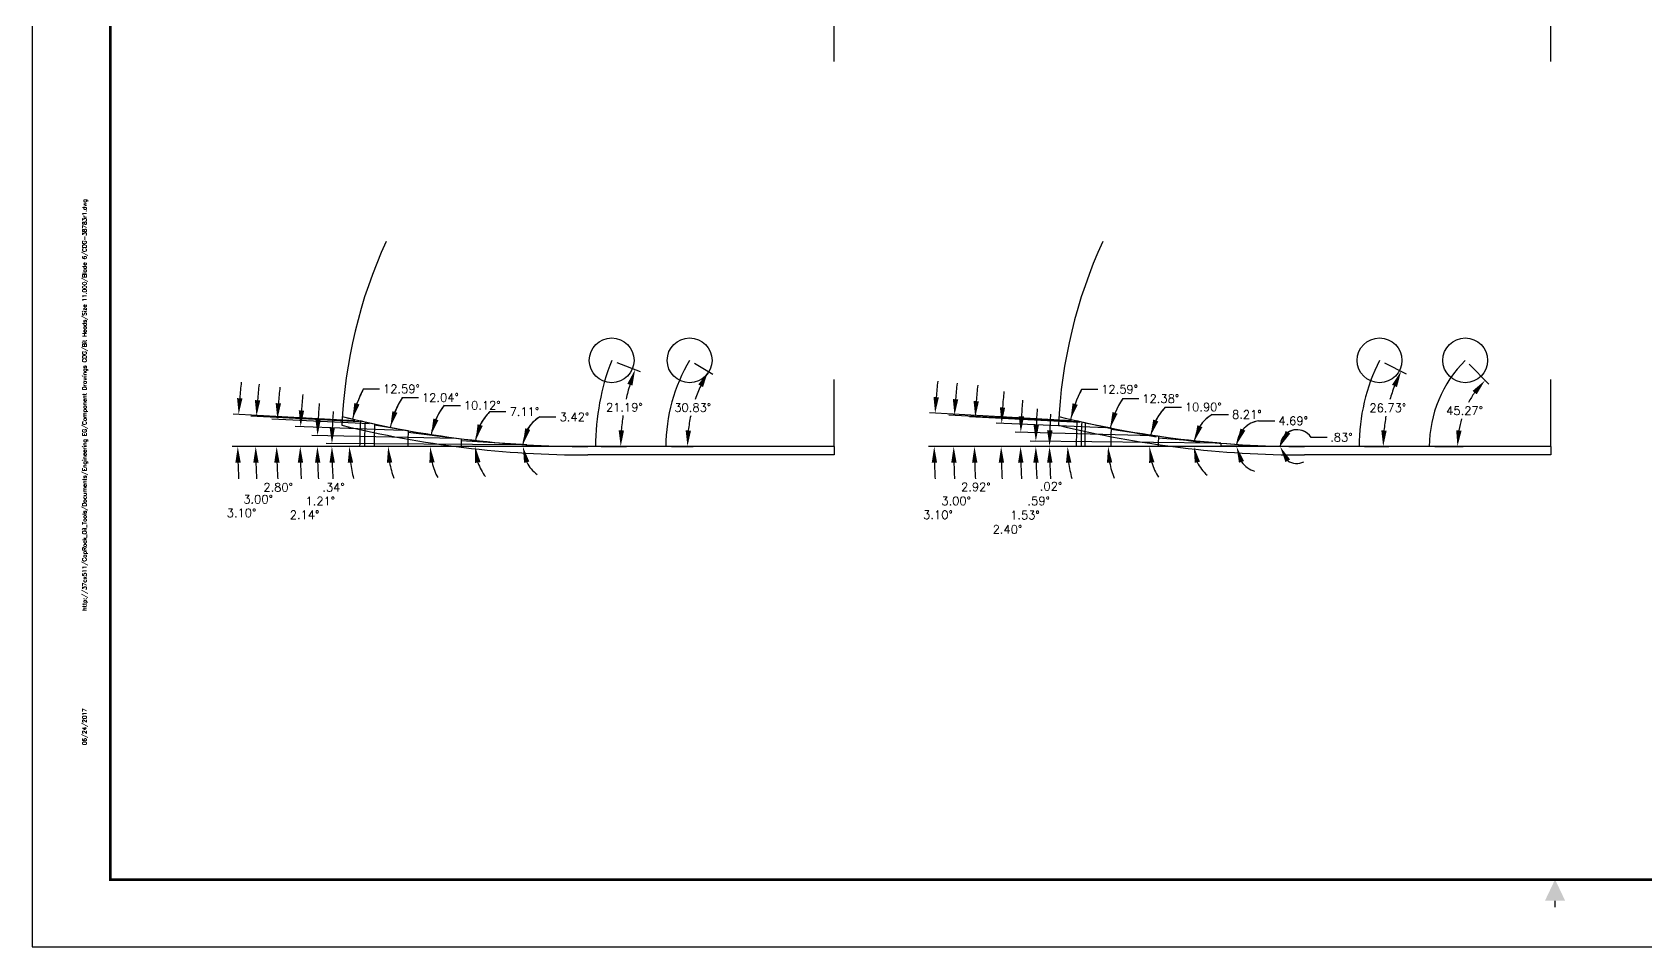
# Model space of a CAD drawing. Extents: x 115.8 to 158.2, y 81.6 to 111.6.
# Drawn here: x 115.78 to 133.79, y 81.57 to 91.78 of the extents above; entities that cross this region are included whole.
import ezdxf
from ezdxf.enums import TextEntityAlignment as Align

# ---------------------------------------------------------------- set-up
doc = ezdxf.new("R2010")
doc.units = 0
doc.header["$MEASUREMENT"] = 0
doc.header["$PDMODE"] = 35
doc.linetypes.add('CENTER2', pattern=[1.125, 0.75, -0.125, 0.125, -0.125])
doc.layers.get('0').update_dxf_attribs({"linetype": 'CONTINUOUS'})
doc.layers.get('Defpoints').update_dxf_attribs({"color": 10, "linetype": 'CONTINUOUS'})
doc.layers.add('Backups', color=7, linetype='CONTINUOUS', true_color=0xa88f73)
for name, color, linetype in [('CLine', 5, 'CENTER2'), ('Dims', 4, 'CONTINUOUS'), ('TEXT', 3, 'CONTINUOUS'), ('Title Block', 7, 'CONTINUOUS')]:
    doc.layers.add(name, color=color, linetype=linetype)
doc.styles.add('RomanD', font='romand.shx', dxfattribs={"width": 0.9})
doc.styles.add('RomanS', font='romans')
doc.dimstyles.get("Standard").update_dxf_attribs({"dimtxt": 0.094, "dimasz": 0.18, "dimexe": 0.0625, "dimexo": 0.0625, "dimgap": 0.045, "dimtad": 0, "dimtih": 1, "dimtoh": 1, "dimdec": 4, "dimzin": 4, "dimdsep": 46, "dimtxsty": 'RomanS', "dimcen": 0.09, "dimazin": 1, "dimtfac": 1, "dimtdec": 4, "dimtofl": 0, "dimtmove": 0, "dimatfit": 1, "dimfxl": 1, "dimtolj": 1, "dimtzin": 0, "dimarcsym": 0})

# ---------------------------------------------------------------- blocks, each defined once
blk = doc.blocks.new('COT_Dblock')
at = {"layer": 'Defpoints'}
blk.add_point((0.188, 0.188), dxfattribs=at)
at = {"layer": 'Title Block', "color": 8}
blk.add_lwpolyline([(0, 0), (34, 0), (34, 22), (0, 22)], close=True, dxfattribs=at)
at = {"layer": 'Title Block', "const_width": 0.03}
blk.add_lwpolyline([(33.13, 21.25), (0.87, 21.25), (0.87, 0.75), (33.13, 0.75)], close=True, dxfattribs=at)
at = {"layer": 'Title Block', "const_width": 0.015}
blk.add_lwpolyline([(17, 0.438), (17, 0.513)], dxfattribs=at)
at = {"layer": 'Title Block'}
blk.add_solid([(16.887, 0.513), (17.113, 0.513), (17, 0.75)], dxfattribs=at)
at = {"layer": 'Title Block', "color": 1, "style": 'RomanS', "flags": 8}
for tag, p in [('FNAME', (0.62, 3.75)), ('REVDATE', (0.62, 2.25)), ('USER', (0.62, 0.75))]:
    blk.add_attdef(tag, text='', height=0.047, rotation=90, dxfattribs=at).set_placement(p, align=Align.BOTTOM_LEFT)
at = {"layer": 'Title Block', "color": 3, "style": 'RomanS', "flags": 8}
blk.add_attdef('DRAWN', text='', height=0.11, dxfattribs=at).set_placement((28.7, 1.984), align=Align.MIDDLE_CENTER)
for tag, p in [('DDATE', (28.356, 1.672)), ('CHECK', (28.356, 1.406)), ('MATRL', (28.356, 1.149)), ('PDATE', (28.356, 0.883)), ('SCALE', (29.896, 0.855)), ('SHEET', (32.005, 0.855))]:
    blk.add_attdef(tag, text='', height=0.094, dxfattribs=at).set_placement(p, align=Align.MIDDLE_LEFT)
at = {"layer": 'Title Block', "color": 3, "style": 'RomanD', "width": 0.9, "flags": 8}
for tag, height, p in [('TITL1', 0.125, (31.337, 1.684)), ('TITL2', 0.094, (31.337, 1.514)), ('TITL3', 0.094, (31.337, 1.374))]:
    blk.add_attdef(tag, text='', height=height, dxfattribs=at).set_placement(p, align=Align.MIDDLE_CENTER)
at = {"layer": 'Title Block', "color": 3, "style": 'RomanS', "flags": 8}
for tag, p in [('FSCM#', (30.337, 1.121)), ('DWG#', (31.81, 1.121)), ('REV#', (32.97, 1.121))]:
    blk.add_attdef(tag, text='', height=0.094, dxfattribs=at).set_placement(p, align=Align.TOP_CENTER)
blk = doc.blocks.new('*D75')
at = {"layer": 'Defpoints', "color": 0, "transparency": 16777216}
for p in [(120.571, 87.218), (119.221, 87.154), (121.259, 87.161), (121.303, 87.174), (121.983, 87.154)]:
    blk.add_point(p, dxfattribs=at)
at = {"layer": 'Dims', "color": 0, "lineweight": -2, "transparency": 16777216}
blk.add_line((121.447, 87.484), (121.627, 87.484), dxfattribs=at)
for start, end in [(120.6094, 176.5834), (122.3028, 149.4431), (207.1403, 234.2806)]:
    blk.add_arc((121.643, 87.154), 0.384, start, end, dxfattribs=at)
at = {"layer": 'Dims', "color": 0, "transparency": 16777216}
for points in [[(121.341, 87.34), (121.284, 87.358), (121.26, 87.177)], [(121.272, 86.972), (121.331, 86.986), (121.259, 87.154)]]:
    blk.add_solid(points, dxfattribs=at)
at = {"layer": 'Dims', "color": 0, "transparency": 16777216, "insert": (121.834, 87.484), "char_height": 0.094, "attachment_point": 5, "style": 'RomanS'}
blk.add_mtext('\\A1;3.42°', dxfattribs=at)
blk = doc.blocks.new('*D76')
at = {"layer": 'Defpoints', "color": 0, "transparency": 16777216}
for p in [(119.977, 87.316), (120.572, 87.242), (119.221, 87.154), (120.727, 87.177), (121.983, 87.154)]:
    blk.add_point(p, dxfattribs=at)
at = {"layer": 'Dims', "color": 0, "lineweight": -2, "transparency": 16777216}
for p, q in [((120.89, 87.544), (121.07, 87.544)), ((120.634, 87.234), (120.793, 87.214))]:
    blk.add_line(p, q, dxfattribs=at)
for start, end in [(134.5505, 172.8926), (135.0908, 153.9917), (198.9009, 217.8018)]:
    blk.add_arc((121.275, 87.154), 0.548, start, end, dxfattribs=at)
at = {"layer": 'Dims', "color": 0, "transparency": 16777216}
for points in [[(120.811, 87.386), (120.753, 87.403), (120.731, 87.222)], [(120.726, 86.971), (120.786, 86.981), (120.726, 87.154)]]:
    blk.add_solid(points, dxfattribs=at)
at = {"layer": 'Dims', "color": 0, "transparency": 16777216, "insert": (121.276, 87.544), "char_height": 0.094, "attachment_point": 5, "style": 'RomanS'}
blk.add_mtext('\\A1;7.11°', dxfattribs=at)
blk = doc.blocks.new('*D77')
at = {"layer": 'Defpoints', "color": 0, "transparency": 16777216}
for p in [(119.604, 87.398), (119.978, 87.331), (120.224, 87.198), (119.221, 87.154), (121.983, 87.154)]:
    blk.add_point(p, dxfattribs=at)
at = {"layer": 'Dims', "color": 0, "lineweight": -2, "transparency": 16777216}
for p, q in [((120.381, 87.614), (120.561, 87.614)), ((120.04, 87.32), (120.296, 87.275))]:
    blk.add_line(p, q, dxfattribs=at)
for start, end in [(142.0863, 169.8762), (142.2913, 156.0838), (193.7925, 207.5849)]:
    blk.add_arc((120.973, 87.154), 0.75, start, end, dxfattribs=at)
at = {"layer": 'Dims', "color": 0, "transparency": 16777216}
for points in [[(120.316, 87.449), (120.259, 87.467), (120.235, 87.286)], [(120.215, 86.972), (120.274, 86.979), (120.223, 87.154)]]:
    blk.add_solid(points, dxfattribs=at)
at = {"layer": 'Dims', "color": 0, "transparency": 16777216, "insert": (120.805, 87.614), "char_height": 0.094, "attachment_point": 5, "style": 'RomanS'}
blk.add_mtext('\\A1;10.12°', dxfattribs=at)
blk = doc.blocks.new('*D78')
at = {"layer": 'Defpoints', "color": 0, "transparency": 16777216}
for p in [(119.497, 87.428), (119.604, 87.405), (119.758, 87.226), (119.221, 87.154), (121.983, 87.154)]:
    blk.add_point(p, dxfattribs=at)
at = {"layer": 'Dims', "color": 0, "lineweight": -2, "transparency": 16777216}
for p, q in [((119.914, 87.701), (120.094, 87.701)), ((119.665, 87.392), (119.839, 87.355))]:
    blk.add_line(p, q, dxfattribs=at)
for start, end in [(147.7317, 167.9614), (147.8107, 157.886), (190.0753, 200.1507)]:
    blk.add_arc((120.78, 87.154), 1.025, start, end, dxfattribs=at)
at = {"layer": 'Dims', "color": 0, "transparency": 16777216}
for points in [[(119.859, 87.531), (119.802, 87.549), (119.778, 87.368)], [(119.741, 86.972), (119.801, 86.977), (119.755, 87.154)]]:
    blk.add_solid(points, dxfattribs=at)
at = {"layer": 'Dims', "color": 0, "transparency": 16777216, "insert": (120.338, 87.701), "char_height": 0.094, "attachment_point": 5, "style": 'RomanS'}
blk.add_mtext('\\A1;12.04°', dxfattribs=at)
blk = doc.blocks.new('*D79')
at = {"layer": 'Defpoints', "color": 0, "transparency": 16777216}
for p in [(119.444, 87.44), (119.497, 87.428), (119.326, 87.256), (119.221, 87.154), (121.983, 87.154)]:
    blk.add_point(p, dxfattribs=at)
at = {"layer": 'Dims', "color": 0, "lineweight": -2, "transparency": 16777216}
for p, q in [((119.479, 87.798), (119.659, 87.798)), ((119.383, 87.453), (119.295, 87.473))]:
    blk.add_line(p, q, dxfattribs=at)
for start, end in [(152.6668, 167.4117), (152.6974, 160.0545), (187.3571, 194.7143)]:
    blk.add_arc((120.725, 87.154), 1.403, start, end, dxfattribs=at)
at = {"layer": 'Dims', "color": 0, "transparency": 16777216}
for points in [[(119.435, 87.624), (119.377, 87.641), (119.356, 87.46)], [(119.304, 86.972), (119.364, 86.976), (119.322, 87.154)]]:
    blk.add_solid(points, dxfattribs=at)
at = {"layer": 'Dims', "color": 0, "transparency": 16777216, "insert": (119.903, 87.798), "char_height": 0.094, "attachment_point": 5, "style": 'RomanS'}
blk.add_mtext('\\A1;12.59°', dxfattribs=at)
blk = doc.blocks.new('*D80')
at = {"layer": 'Defpoints', "color": 0, "transparency": 16777216}
for p in [(118.081, 87.394), (119.444, 87.44), (119.437, 87.154), (124.733, 87.154)]:
    blk.add_point(p, dxfattribs=at)
at = {"layer": 'Dims', "color": 0, "lineweight": -2, "transparency": 16777216}
for p, q in [((119.382, 87.443), (118.023, 87.517)), ((119.374, 87.154), (118.014, 87.154))]:
    blk.add_line(p, q, dxfattribs=at)
for start, end in [(173.8052, 175.3545), (181.5493, 183.0987)]:
    blk.add_arc((124.733, 87.154), 6.657, start, end, dxfattribs=at)
at = {"layer": 'Dims', "color": 0, "transparency": 16777216}
for points in [[(118.128, 87.691), (118.068, 87.695), (118.086, 87.513)], [(118.049, 86.973), (118.109, 86.974), (118.076, 87.154)]]:
    blk.add_solid(points, dxfattribs=at)
at = {"layer": 'Dims', "color": 0, "transparency": 16777216, "insert": (118.118, 86.413), "char_height": 0.094, "attachment_point": 5, "style": 'RomanS'}
blk.add_mtext('\\A1;3.10°', dxfattribs=at)
blk = doc.blocks.new('*D81')
at = {"layer": 'Defpoints', "color": 0, "transparency": 16777216}
for p in [(118.28, 87.379), (119.497, 87.428), (119.49, 87.154), (124.733, 87.154)]:
    blk.add_point(p, dxfattribs=at)
at = {"layer": 'Dims', "color": 0, "lineweight": -2, "transparency": 16777216}
for p, q in [((119.435, 87.431), (118.223, 87.495)), ((119.427, 87.154), (118.214, 87.154))]:
    blk.add_line(p, q, dxfattribs=at)
for start, end in [(173.8076, 175.405), (181.5973, 183.1947)]:
    blk.add_arc((124.733, 87.154), 6.457, start, end, dxfattribs=at)
at = {"layer": 'Dims', "color": 0, "transparency": 16777216}
for points in [[(118.327, 87.669), (118.267, 87.673), (118.285, 87.492)], [(118.249, 86.973), (118.309, 86.974), (118.276, 87.154)]]:
    blk.add_solid(points, dxfattribs=at)
at = {"layer": 'Dims', "color": 0, "transparency": 16777216, "insert": (118.303, 86.566), "char_height": 0.094, "attachment_point": 5, "style": 'RomanS'}
blk.add_mtext('\\A1;3.00°', dxfattribs=at)
blk = doc.blocks.new('*D82')
at = {"layer": 'Defpoints', "color": 0, "transparency": 16777216}
for p in [(119.604, 87.405), (118.514, 87.357), (119.598, 87.154), (124.733, 87.154)]:
    blk.add_point(p, dxfattribs=at)
at = {"layer": 'Dims', "color": 0, "lineweight": -2, "transparency": 16777216}
for p, q in [((119.542, 87.408), (118.455, 87.461)), ((119.535, 87.154), (118.448, 87.154))]:
    blk.add_line(p, q, dxfattribs=at)
for start, end in [(173.885, 175.5425), (181.6575, 183.3149)]:
    blk.add_arc((124.733, 87.154), 6.222, start, end, dxfattribs=at)
at = {"layer": 'Dims', "color": 0, "transparency": 16777216}
for points in [[(118.559, 87.636), (118.499, 87.639), (118.518, 87.458)], [(118.483, 86.973), (118.543, 86.974), (118.51, 87.154)]]:
    blk.add_solid(points, dxfattribs=at)
at = {"layer": 'Dims', "color": 0, "transparency": 16777216, "insert": (118.527, 86.699), "char_height": 0.094, "attachment_point": 5, "style": 'RomanS'}
blk.add_mtext('\\A1;2.80°', dxfattribs=at)
blk = doc.blocks.new('*D83')
at = {"layer": 'Defpoints', "color": 0, "transparency": 16777216}
for p in [(118.775, 87.302), (119.978, 87.331), (119.975, 87.154), (124.733, 87.154)]:
    blk.add_point(p, dxfattribs=at)
at = {"layer": 'Dims', "color": 0, "lineweight": -2, "transparency": 16777216}
for p, q in [((119.916, 87.334), (118.715, 87.379)), ((119.912, 87.154), (118.711, 87.154))]:
    blk.add_line(p, q, dxfattribs=at)
for start, end in [(174.4, 176.1305), (181.7305, 183.4611)]:
    blk.add_arc((124.733, 87.154), 5.96, start, end, dxfattribs=at)
at = {"layer": 'Dims', "color": 0, "transparency": 16777216}
for points in [[(118.817, 87.554), (118.757, 87.558), (118.777, 87.376)], [(118.746, 86.973), (118.806, 86.974), (118.773, 87.154)]]:
    blk.add_solid(points, dxfattribs=at)
at = {"layer": 'Dims', "color": 0, "transparency": 16777216, "insert": (118.822, 86.392), "char_height": 0.094, "attachment_point": 5, "style": 'RomanS'}
blk.add_mtext('\\A1;2.14°', dxfattribs=at)
blk = doc.blocks.new('*D84')
at = {"layer": 'Defpoints', "color": 0, "transparency": 16777216}
for p in [(118.965, 87.235), (120.572, 87.242), (120.571, 87.154), (124.733, 87.154)]:
    blk.add_point(p, dxfattribs=at)
at = {"layer": 'Dims', "color": 0, "lineweight": -2, "transparency": 16777216}
for p, q in [((120.509, 87.243), (118.903, 87.277)), ((120.508, 87.154), (118.902, 87.154))]:
    blk.add_line(p, q, dxfattribs=at)
for start, end in [(175.2174, 177.0054), (181.788, 183.576)]:
    blk.add_arc((124.733, 87.154), 5.768, start, end, dxfattribs=at)
at = {"layer": 'Dims', "color": 0, "transparency": 16777216}
for points in [[(119.003, 87.454), (118.943, 87.456), (118.966, 87.275)], [(118.938, 86.973), (118.998, 86.974), (118.965, 87.154)]]:
    blk.add_solid(points, dxfattribs=at)
at = {"layer": 'Dims', "color": 0, "transparency": 16777216, "insert": (118.997, 86.545), "char_height": 0.094, "attachment_point": 5, "style": 'RomanS'}
blk.add_mtext('\\A1;1.21°', dxfattribs=at)
blk = doc.blocks.new('*D85')
at = {"layer": 'Defpoints', "color": 0, "transparency": 16777216}
for p in [(119.127, 87.176), (121.303, 87.174), (121.303, 87.154), (124.733, 87.154)]:
    blk.add_point(p, dxfattribs=at)
at = {"layer": 'Dims', "color": 0, "lineweight": -2, "transparency": 16777216}
for p, q in [((121.241, 87.174), (119.064, 87.187)), ((121.241, 87.154), (119.064, 87.154))]:
    blk.add_line(p, q, dxfattribs=at)
for start, end in [(175.982, 177.8216), (181.8397, 183.6794)]:
    blk.add_arc((124.733, 87.154), 5.606, start, end, dxfattribs=at)
at = {"layer": 'Dims', "color": 0, "transparency": 16777216}
for points in [[(119.161, 87.366), (119.101, 87.368), (119.127, 87.187)], [(119.1, 86.973), (119.16, 86.974), (119.127, 87.154)]]:
    blk.add_solid(points, dxfattribs=at)
at = {"layer": 'Dims', "color": 0, "transparency": 16777216, "insert": (119.145, 86.699), "char_height": 0.094, "attachment_point": 5, "style": 'RomanS'}
blk.add_mtext('\\A1;.34°', dxfattribs=at)
blk = doc.blocks.new('*D86')
at = {"layer": 'Defpoints', "color": 0, "transparency": 16777216}
for p in [(127.221, 87.154), (129.05, 87.166), (129.712, 87.155), (129.817, 87.155), (129.983, 87.154)]:
    blk.add_point(p, dxfattribs=at)
at = {"layer": 'Dims', "color": 0, "lineweight": -2, "transparency": 16777216}
blk.add_line((130.058, 87.257), (130.238, 87.257), dxfattribs=at)
for start, end in [(33.1822, 179.1678), (64.9134, 122.0406), (237.1272, 294.2544)]:
    blk.add_arc((129.9, 87.154), 0.188, start, end, dxfattribs=at)
at = {"layer": 'Dims', "color": 0, "transparency": 16777216}
for points in [[(129.826, 87.299), (129.774, 87.328), (129.712, 87.157)], [(129.772, 86.981), (129.824, 87.01), (129.712, 87.154)]]:
    blk.add_solid(points, dxfattribs=at)
at = {"layer": 'Dims', "color": 0, "transparency": 16777216, "insert": (130.397, 87.257), "char_height": 0.094, "attachment_point": 5, "style": 'RomanS'}
blk.add_mtext('\\A1;.83°', dxfattribs=at)
blk = doc.blocks.new('*D87')
at = {"layer": 'Defpoints', "color": 0, "transparency": 16777216}
for p in [(128.353, 87.249), (129.05, 87.192), (127.221, 87.154), (129.226, 87.162), (129.983, 87.154)]:
    blk.add_point(p, dxfattribs=at)
at = {"layer": 'Dims', "color": 0, "lineweight": -2, "transparency": 16777216}
for p, q in [((129.472, 87.441), (129.652, 87.441)), ((129.112, 87.187), (129.289, 87.172))]:
    blk.add_line(p, q, dxfattribs=at)
for start, end in [(98.6285, 175.3088), (103.0322, 139.1705), (216.1383, 252.2766)]:
    blk.add_arc((129.516, 87.154), 0.29, start, end, dxfattribs=at)
at = {"layer": 'Dims', "color": 0, "transparency": 16777216}
for points in [[(129.324, 87.332), (129.269, 87.355), (129.227, 87.178)], [(129.253, 86.973), (129.31, 86.992), (129.226, 87.154)]]:
    blk.add_solid(points, dxfattribs=at)
at = {"layer": 'Dims', "color": 0, "transparency": 16777216, "insert": (129.858, 87.441), "char_height": 0.094, "attachment_point": 5, "style": 'RomanS'}
blk.add_mtext('\\A1;4.69°', dxfattribs=at)
blk = doc.blocks.new('*D88')
at = {"layer": 'Defpoints', "color": 0, "transparency": 16777216}
for p in [(127.825, 87.347), (128.354, 87.271), (127.221, 87.154), (128.75, 87.174), (129.983, 87.154)]:
    blk.add_point(p, dxfattribs=at)
at = {"layer": 'Dims', "color": 0, "lineweight": -2, "transparency": 16777216}
for p, q in [((128.955, 87.512), (129.135, 87.512)), ((128.416, 87.262), (128.815, 87.204))]:
    blk.add_line(p, q, dxfattribs=at)
for start, end in [(120.359, 171.7887), (121.6697, 146.7292), (205.0595, 230.119)]:
    blk.add_arc((129.164, 87.154), 0.415, start, end, dxfattribs=at)
at = {"layer": 'Dims', "color": 0, "transparency": 16777216}
for points in [[(128.845, 87.371), (128.789, 87.392), (128.754, 87.213)], [(128.759, 86.972), (128.818, 86.985), (128.749, 87.154)]]:
    blk.add_solid(points, dxfattribs=at)
at = {"layer": 'Dims', "color": 0, "transparency": 16777216, "insert": (129.341, 87.512), "char_height": 0.094, "attachment_point": 5, "style": 'RomanS'}
blk.add_mtext('\\A1;8.21°', dxfattribs=at)
blk = doc.blocks.new('*D89')
at = {"layer": 'Defpoints', "color": 0, "transparency": 16777216}
for p in [(127.538, 87.415), (127.826, 87.36), (128.256, 87.194), (127.221, 87.154), (129.983, 87.154)]:
    blk.add_point(p, dxfattribs=at)
at = {"layer": 'Dims', "color": 0, "lineweight": -2, "transparency": 16777216}
for p, q in [((128.431, 87.595), (128.611, 87.595)), ((127.887, 87.348), (128.327, 87.263))]:
    blk.add_line(p, q, dxfattribs=at)
for start, end in [(136.4409, 169.0982), (136.7741, 152.9362), (196.162, 212.3241)]:
    blk.add_arc((128.895, 87.154), 0.64, start, end, dxfattribs=at)
at = {"layer": 'Dims', "color": 0, "transparency": 16777216}
for points in [[(128.353, 87.435), (128.296, 87.455), (128.266, 87.275)], [(128.25, 86.971), (128.309, 86.98), (128.254, 87.154)]]:
    blk.add_solid(points, dxfattribs=at)
at = {"layer": 'Dims', "color": 0, "transparency": 16777216, "insert": (128.855, 87.595), "char_height": 0.094, "attachment_point": 5, "style": 'RomanS'}
blk.add_mtext('\\A1;10.90°', dxfattribs=at)
blk = doc.blocks.new('*D90')
at = {"layer": 'Defpoints', "color": 0, "transparency": 16777216}
for p in [(127.497, 87.428), (127.538, 87.419), (127.794, 87.223), (127.221, 87.154), (129.983, 87.154)]:
    blk.add_point(p, dxfattribs=at)
at = {"layer": 'Dims', "color": 0, "lineweight": -2, "transparency": 16777216}
for p, q in [((127.956, 87.689), (128.136, 87.689)), ((127.599, 87.406), (127.875, 87.345))]:
    blk.add_line(p, q, dxfattribs=at)
for start, end in [(145.8696, 167.6211), (145.9678, 156.7945), (190.8267, 201.6533)]:
    blk.add_arc((128.746, 87.154), 0.954, start, end, dxfattribs=at)
at = {"layer": 'Dims', "color": 0, "transparency": 16777216}
for points in [[(127.898, 87.521), (127.841, 87.539), (127.814, 87.358)], [(127.779, 86.972), (127.839, 86.977), (127.792, 87.154)]]:
    blk.add_solid(points, dxfattribs=at)
at = {"layer": 'Dims', "color": 0, "transparency": 16777216, "insert": (128.38, 87.689), "char_height": 0.094, "attachment_point": 5, "style": 'RomanS'}
blk.add_mtext('\\A1;12.38°', dxfattribs=at)
blk = doc.blocks.new('*D91')
at = {"layer": 'Defpoints', "color": 0, "transparency": 16777216}
for p in [(127.444, 87.44), (127.497, 87.428), (127.344, 87.255), (127.221, 87.154), (129.983, 87.154)]:
    blk.add_point(p, dxfattribs=at)
at = {"layer": 'Dims', "color": 0, "lineweight": -2, "transparency": 16777216}
for p, q in [((127.497, 87.794), (127.677, 87.794)), ((127.383, 87.453), (127.312, 87.469))]:
    blk.add_line(p, q, dxfattribs=at)
for start, end in [(152.474, 167.4117), (152.5058, 159.9587), (187.4529, 194.9059)]:
    blk.add_arc((128.725, 87.154), 1.385, start, end, dxfattribs=at)
at = {"layer": 'Dims', "color": 0, "transparency": 16777216}
for points in [[(127.453, 87.62), (127.395, 87.637), (127.373, 87.456)], [(127.322, 86.972), (127.382, 86.976), (127.34, 87.154)]]:
    blk.add_solid(points, dxfattribs=at)
at = {"layer": 'Dims', "color": 0, "transparency": 16777216, "insert": (127.921, 87.794), "char_height": 0.094, "attachment_point": 5, "style": 'RomanS'}
blk.add_mtext('\\A1;12.59°', dxfattribs=at)
blk = doc.blocks.new('*D92')
at = {"layer": 'Defpoints', "color": 0, "transparency": 16777216}
for p in [(125.855, 87.402), (127.444, 87.44), (127.437, 87.154), (132.733, 87.154)]:
    blk.add_point(p, dxfattribs=at)
at = {"layer": 'Dims', "color": 0, "lineweight": -2, "transparency": 16777216}
for p, q in [((127.382, 87.443), (125.798, 87.529)), ((127.374, 87.154), (125.788, 87.154))]:
    blk.add_line(p, q, dxfattribs=at)
for start, end in [(173.9068, 175.4053), (181.4985, 182.9971)]:
    blk.add_arc((132.733, 87.154), 6.882, start, end, dxfattribs=at)
at = {"layer": 'Dims', "color": 0, "transparency": 16777216}
for points in [[(125.903, 87.703), (125.843, 87.707), (125.861, 87.526)], [(125.823, 86.973), (125.883, 86.974), (125.851, 87.154)]]:
    blk.add_solid(points, dxfattribs=at)
at = {"layer": 'Dims', "color": 0, "transparency": 16777216, "insert": (125.893, 86.392), "char_height": 0.094, "attachment_point": 5, "style": 'RomanS'}
blk.add_mtext('\\A1;3.10°', dxfattribs=at)
blk = doc.blocks.new('*D93')
at = {"layer": 'Defpoints', "color": 0, "transparency": 16777216}
for p in [(126.072, 87.386), (127.497, 87.428), (127.49, 87.154), (132.733, 87.154)]:
    blk.add_point(p, dxfattribs=at)
at = {"layer": 'Dims', "color": 0, "lineweight": -2, "transparency": 16777216}
for p, q in [((127.435, 87.431), (126.015, 87.506)), ((127.427, 87.154), (126.006, 87.154))]:
    blk.add_line(p, q, dxfattribs=at)
for start, end in [(173.9073, 175.4548), (181.5475, 183.095)]:
    blk.add_arc((132.733, 87.154), 6.665, start, end, dxfattribs=at)
at = {"layer": 'Dims', "color": 0, "transparency": 16777216}
for points in [[(126.119, 87.68), (126.059, 87.684), (126.077, 87.502)], [(126.041, 86.973), (126.101, 86.974), (126.068, 87.154)]]:
    blk.add_solid(points, dxfattribs=at)
at = {"layer": 'Dims', "color": 0, "transparency": 16777216, "insert": (126.096, 86.547), "char_height": 0.094, "attachment_point": 5, "style": 'RomanS'}
blk.add_mtext('\\A1;3.00°', dxfattribs=at)
blk = doc.blocks.new('*D94')
at = {"layer": 'Defpoints', "color": 0, "transparency": 16777216}
for p in [(126.304, 87.373), (127.538, 87.419), (127.531, 87.154), (132.733, 87.154)]:
    blk.add_point(p, dxfattribs=at)
at = {"layer": 'Dims', "color": 0, "lineweight": -2, "transparency": 16777216}
for p, q in [((127.475, 87.422), (126.246, 87.485)), ((127.468, 87.154), (126.238, 87.154))]:
    blk.add_line(p, q, dxfattribs=at)
for start, end in [(173.8714, 175.4747), (181.6033, 183.2066)]:
    blk.add_arc((132.733, 87.154), 6.433, start, end, dxfattribs=at)
at = {"layer": 'Dims', "color": 0, "transparency": 16777216}
for points in [[(126.35, 87.659), (126.29, 87.663), (126.309, 87.482)], [(126.273, 86.973), (126.333, 86.974), (126.3, 87.154)]]:
    blk.add_solid(points, dxfattribs=at)
at = {"layer": 'Dims', "color": 0, "transparency": 16777216, "insert": (126.316, 86.703), "char_height": 0.094, "attachment_point": 5, "style": 'RomanS'}
blk.add_mtext('\\A1;2.92°', dxfattribs=at)
blk = doc.blocks.new('*D95')
at = {"layer": 'Defpoints', "color": 0, "transparency": 16777216}
for p in [(127.826, 87.36), (126.6, 87.325), (127.821, 87.154), (132.733, 87.154)]:
    blk.add_point(p, dxfattribs=at)
at = {"layer": 'Dims', "color": 0, "lineweight": -2, "transparency": 16777216}
for p, q in [((127.763, 87.362), (126.541, 87.414)), ((127.759, 87.154), (126.535, 87.154))]:
    blk.add_line(p, q, dxfattribs=at)
for start, end in [(174.2357, 175.9168), (181.6811, 183.3622)]:
    blk.add_arc((132.733, 87.154), 6.135, start, end, dxfattribs=at)
at = {"layer": 'Dims', "color": 0, "transparency": 16777216}
for points in [[(126.643, 87.589), (126.584, 87.592), (126.603, 87.411)], [(126.571, 86.973), (126.631, 86.974), (126.598, 87.154)]]:
    blk.add_solid(points, dxfattribs=at)
at = {"layer": 'Dims', "color": 0, "transparency": 16777216, "insert": (126.668, 86.229), "char_height": 0.094, "attachment_point": 5, "style": 'RomanS'}
blk.add_mtext('\\A1;2.40°', dxfattribs=at)
blk = doc.blocks.new('*D96')
at = {"layer": 'Defpoints', "color": 0, "transparency": 16777216}
for p in [(126.816, 87.259), (128.354, 87.271), (128.352, 87.154), (132.733, 87.154)]:
    blk.add_point(p, dxfattribs=at)
at = {"layer": 'Dims', "color": 0, "lineweight": -2, "transparency": 16777216}
for p, q in [((128.291, 87.272), (126.754, 87.314)), ((128.29, 87.154), (126.752, 87.154))]:
    blk.add_line(p, q, dxfattribs=at)
for start, end in [(174.9851, 176.7277), (181.7427, 183.4853)]:
    blk.add_arc((132.733, 87.154), 5.918, start, end, dxfattribs=at)
at = {"layer": 'Dims', "color": 0, "transparency": 16777216}
for points in [[(126.854, 87.49), (126.794, 87.493), (126.817, 87.312)], [(126.787, 86.973), (126.847, 86.974), (126.815, 87.154)]]:
    blk.add_solid(points, dxfattribs=at)
at = {"layer": 'Dims', "color": 0, "transparency": 16777216, "insert": (126.864, 86.388), "char_height": 0.094, "attachment_point": 5, "style": 'RomanS'}
blk.add_mtext('\\A1;1.53°', dxfattribs=at)
blk = doc.blocks.new('*D97')
at = {"layer": 'Defpoints', "color": 0, "transparency": 16777216}
for p in [(126.985, 87.194), (129.05, 87.192), (129.05, 87.154), (132.733, 87.154)]:
    blk.add_point(p, dxfattribs=at)
at = {"layer": 'Dims', "color": 0, "lineweight": -2, "transparency": 16777216}
for p, q in [((128.988, 87.193), (126.922, 87.214)), ((128.987, 87.154), (126.922, 87.154))]:
    blk.add_line(p, q, dxfattribs=at)
for start, end in [(175.8172, 177.6114), (181.7942, 183.5884)]:
    blk.add_arc((132.733, 87.154), 5.748, start, end, dxfattribs=at)
at = {"layer": 'Dims', "color": 0, "transparency": 16777216}
for points in [[(127.02, 87.393), (126.96, 87.394), (126.985, 87.213)], [(126.957, 86.973), (127.017, 86.974), (126.985, 87.154)]]:
    blk.add_solid(points, dxfattribs=at)
at = {"layer": 'Dims', "color": 0, "transparency": 16777216, "insert": (127.017, 86.547), "char_height": 0.094, "attachment_point": 5, "style": 'RomanS'}
blk.add_mtext('\\A1;.59°', dxfattribs=at)
blk = doc.blocks.new('*D98')
at = {"layer": 'Defpoints', "color": 0, "transparency": 16777216}
for p in [(127.138, 87.155), (129.817, 87.155), (129.817, 87.154), (132.733, 87.154)]:
    blk.add_point(p, dxfattribs=at)
at = {"layer": 'Dims', "color": 0, "lineweight": -2, "transparency": 16777216}
for p, q in [((129.755, 87.155), (127.075, 87.156)), ((129.755, 87.154), (127.075, 87.154))]:
    blk.add_line(p, q, dxfattribs=at)
for start, end in [(176.2897, 178.133), (181.8433, 183.6866)]:
    blk.add_arc((132.733, 87.154), 5.595, start, end, dxfattribs=at)
at = {"layer": 'Dims', "color": 0, "transparency": 16777216}
for points in [[(127.171, 87.336), (127.111, 87.337), (127.138, 87.156)], [(127.111, 86.973), (127.171, 86.974), (127.138, 87.154)]]:
    blk.add_solid(points, dxfattribs=at)
at = {"layer": 'Dims', "color": 0, "transparency": 16777216, "insert": (127.155, 86.71), "char_height": 0.094, "attachment_point": 5, "style": 'RomanS'}
blk.add_mtext('\\A1;.02°', dxfattribs=at)
blk = doc.blocks.new('*D112')
at = {"layer": 'Defpoints', "color": 0, "transparency": 16777216}
for p in [(131.779, 88.116), (131.833, 87.677), (131.378, 87.154), (132.733, 87.154)]:
    blk.add_point(p, dxfattribs=at)
at = {"layer": 'Dims', "color": 0, "lineweight": -2, "transparency": 16777216}
for p, q in [((131.823, 88.072), (132.044, 87.849)), ((131.441, 87.154), (131.755, 87.154))]:
    blk.add_line(p, q, dxfattribs=at)
for start, end in [(144.6524, 151.7556), (162.755, 170.0793)]:
    blk.add_arc((132.733, 87.154), 1.041, start, end, dxfattribs=at)
at = {"layer": 'Dims', "color": 0, "transparency": 16777216}
for points in [[(131.861, 87.775), (131.907, 87.737), (132, 87.893)], [(131.738, 87.331), (131.678, 87.336), (131.692, 87.154)]]:
    blk.add_solid(points, dxfattribs=at)
at = {"layer": 'Dims', "color": 0, "transparency": 16777216, "insert": (131.772, 87.554), "char_height": 0.094, "attachment_point": 5, "style": 'RomanS'}
blk.add_mtext('\\A1;45.27°', dxfattribs=at)
blk = doc.blocks.new('*D113')
at = {"layer": 'Defpoints', "color": 0, "transparency": 16777216}
for p in [(130.822, 88.116), (130.953, 87.726), (130.593, 87.154), (132.733, 87.154)]:
    blk.add_point(p, dxfattribs=at)
at = {"layer": 'Dims', "color": 0, "lineweight": -2, "transparency": 16777216}
for p, q in [((130.878, 88.088), (131.119, 87.967)), ((130.656, 87.154), (130.926, 87.154))]:
    blk.add_line(p, q, dxfattribs=at)
for start, end in [(158.7839, 163.7165), (169.5147, 174.4822)]:
    blk.add_arc((132.733, 87.154), 1.87, start, end, dxfattribs=at)
at = {"layer": 'Dims', "color": 0, "transparency": 16777216}
for points in [[(130.962, 87.843), (131.017, 87.818), (131.063, 87.995)], [(130.902, 87.332), (130.842, 87.335), (130.863, 87.154)]]:
    blk.add_solid(points, dxfattribs=at)
at = {"layer": 'Dims', "color": 0, "transparency": 16777216, "insert": (130.914, 87.586), "char_height": 0.094, "attachment_point": 5, "style": 'RomanS'}
blk.add_mtext('\\A1;26.73°', dxfattribs=at)
blk = doc.blocks.new('*D114')
at = {"layer": 'Defpoints', "color": 0, "transparency": 16777216}
for p in [(123.12, 88.116), (123.2, 87.729), (122.855, 87.154), (124.733, 87.154)]:
    blk.add_point(p, dxfattribs=at)
at = {"layer": 'Dims', "color": 0, "lineweight": -2, "transparency": 16777216}
for p, q in [((123.174, 88.084), (123.381, 87.961)), ((122.917, 87.154), (123.159, 87.154))]:
    blk.add_line(p, q, dxfattribs=at)
for start, end in [(155.4727, 161.2148), (167.9004, 173.6963)]:
    blk.add_arc((124.733, 87.154), 1.637, start, end, dxfattribs=at)
at = {"layer": 'Dims', "color": 0, "transparency": 16777216}
for points in [[(123.217, 87.847), (123.27, 87.819), (123.327, 87.993)], [(123.136, 87.332), (123.076, 87.335), (123.096, 87.154)]]:
    blk.add_solid(points, dxfattribs=at)
at = {"layer": 'Dims', "color": 0, "transparency": 16777216, "insert": (123.155, 87.589), "char_height": 0.094, "attachment_point": 5, "style": 'RomanS'}
blk.add_mtext('\\A1;30.83°', dxfattribs=at)
blk = doc.blocks.new('*D115')
at = {"layer": 'Defpoints', "color": 0, "transparency": 16777216}
for p in [(122.25, 88.116), (122.423, 87.735), (122.07, 87.154), (124.733, 87.154)]:
    blk.add_point(p, dxfattribs=at)
at = {"layer": 'Dims', "color": 0, "lineweight": -2, "transparency": 16777216}
for p, q in [((122.308, 88.094), (122.57, 87.992)), ((122.133, 87.154), (122.414, 87.154))]:
    blk.add_line(p, q, dxfattribs=at)
for start, end in [(163.141, 167.1446), (171.6489, 175.669)]:
    blk.add_arc((124.733, 87.154), 2.382, start, end, dxfattribs=at)
at = {"layer": 'Dims', "color": 0, "transparency": 16777216}
for points in [[(122.425, 87.854), (122.482, 87.835), (122.512, 88.015)], [(122.388, 87.333), (122.328, 87.335), (122.351, 87.154)]]:
    blk.add_solid(points, dxfattribs=at)
at = {"layer": 'Dims', "color": 0, "transparency": 16777216, "insert": (122.392, 87.592), "char_height": 0.094, "attachment_point": 5, "style": 'RomanS'}
blk.add_mtext('\\A1;21.19°', dxfattribs=at)

msp = doc.modelspace()

# ---------------------------------------------------------------- linework, layer by layer
at = {"linetype": 'CENTER2'}
for p, q in [((124.73295, 87.15386), (124.73295, 88.02886)), ((132.73295, 87.15386), (132.73295, 88.02886))]:
    msp.add_line(p, q, dxfattribs=at)
at = {"color": 1}
for p, q in [((124.73295, 87.15386), (121.98295, 87.15386)), ((132.73295, 87.15386), (129.98295, 87.15386))]:
    msp.add_line(p, q, dxfattribs=at)
for p, q in [((124.73295, 87.06011), (121.98295, 87.06011)), ((124.73295, 87.15386), (124.73295, 87.06011)), ((132.73295, 87.06011), (129.98295, 87.06011)), ((132.73295, 87.15386), (132.73295, 87.06011))]:
    msp.add_line(p, q)
for centre, radius, start, end in [((124.73295, 87.15386), 5.5, 155.414321, 177.513414), ((132.73295, 87.15386), 5.5, 155.414321, 177.513414), ((121.98295, 98.56011), 11.5, 256.191348, 270), ((129.98295, 98.56011), 11.5, 256.191348, 270)]:
    msp.add_arc(centre, radius, start, end)
for centre in [(121.98295, 98.56011), (129.98295, 98.56011)]:
    msp.add_arc(centre, 11.40625, 256.101289, 270, dxfattribs=at)
at = {"layer": 'Backups'}
for centre in [(122.25019, 88.11636), (123.12032, 88.11636), (130.82205, 88.11636), (131.77942, 88.11636)]:
    msp.add_circle(centre, 0.25, dxfattribs=at)
at = {"layer": 'CLine'}
for p, q in [((124.73295, 91.45231), (124.73295, 100.46156)), ((132.73295, 91.45231), (132.73295, 100.46156))]:
    msp.add_line(p, q, dxfattribs=at)
at = {"layer": 'Defpoints'}
for p, q in [((121.98295, 87.15386), (119.22108, 87.15386)), ((129.98295, 87.15386), (127.22108, 87.15386))]:
    msp.add_line(p, q, dxfattribs=at)
at = {"layer": 'TEXT'}
for p, q in [((119.49702, 87.42805), (119.44447, 87.43978)), ((119.60393, 87.40471), (119.49699, 87.42752)), ((119.60362, 87.3983), (119.97801, 87.33145)), ((127.49702, 87.42805), (127.44447, 87.43978)), ((127.53773, 87.41904), (127.49702, 87.42797)), ((127.82573, 87.35971), (127.53753, 87.41521)), ((119.97744, 87.31559), (120.57166, 87.2415)), ((121.30319, 87.17413), (120.57123, 87.21783)), ((127.82521, 87.34708), (128.35386, 87.27079)), ((129.05009, 87.19207), (128.35334, 87.24924)), ((129.04991, 87.16621), (129.81727, 87.15506))]:
    msp.add_line(p, q, dxfattribs=at)
for centre, radius, start in [((124.73295, 87.15386), 2.6628, 158.810008), ((124.73295, 87.15386), 1.87802, 149.169016), ((132.73295, 87.15386), 2.13961, 153.266082), ((132.73295, 87.15386), 1.35485, 134.73168), ((124.73295, 87.15386), 5.2962, 176.903859), ((124.73295, 87.15386), 5.2431, 177.002304), ((124.73295, 87.15386), 5.13514, 177.199951), ((132.73295, 87.15386), 5.2962, 176.903859), ((132.73295, 87.15386), 5.2431, 177.002304), ((132.73295, 87.15386), 5.20198, 177.077985), ((132.73295, 87.15386), 4.91153, 177.597934), ((124.73295, 87.15386), 4.75825, 177.86106), ((124.73295, 87.15386), 4.16221, 178.793408), ((132.73295, 87.15386), 4.38064, 178.470385), ((132.73295, 87.15386), 3.68306, 179.405558), ((124.73295, 87.15386), 3.42981, 179.661334), ((132.73295, 87.15386), 2.91568, 179.976355)]:
    msp.add_arc(centre, radius, start, 180, dxfattribs=at)

# ---------------------------------------------------------------- block references
at = {"layer": 'Title Block'}
ref = msp.add_blockref('COT_Dblock', (115.78182, 81.57033), dxfattribs=at)
ref.add_attrib('REVDATE', '06/24/2017', dxfattribs={"color": 1, "height": 0.047, "rotation": 90, "style": 'RomanS', "flags": 8}).set_placement((116.40182, 83.82033), align=Align.BOTTOM_LEFT)
ref.add_attrib('FNAME', 'http://37cx511/CapRock_Oil_Tools/Documents/Engineering EG/Component Drawings CDG/Bit Heads/Size 11.000/Blade 6/CDG-38783r1.dwg', dxfattribs={"color": 1, "height": 0.047, "rotation": 90, "style": 'RomanS', "flags": 8}).set_placement((116.40182, 85.32033), align=Align.BOTTOM_LEFT)

# ---------------------------------------------------------------- dimensions: what is measured, and where the dimension line sits
at = {"layer": 'Dims'}
for base, center, p1, p2, picture, middle in [((122.42317, 87.73518), (124.73295, 87.15386), (122.25019, 88.11636), (122.07015, 87.15386), '*D115', (122.39174, 87.59179)), ((123.20027, 87.72855), (124.73295, 87.15386), (123.12032, 88.11636), (122.85492, 87.15386), '*D114', (123.15495, 87.58897)), ((130.95289, 87.72615), (132.73295, 87.15386), (130.82205, 88.11636), (130.59333, 87.15386), '*D113', (130.91381, 87.58613)), ((131.83316, 87.6771), (132.73295, 87.15386), (131.77942, 88.11636), (131.3781, 87.15386), '*D112', (131.77225, 87.55443))]:
    dim = msp.add_angular_dim_3p(base=base, center=center, p1=p1, p2=p2, dimstyle='Standard', dxfattribs=at)
    dim.commit()
    dim.dimension.update_dxf_attribs({"geometry": picture, "text_midpoint": middle})
for base, center, p1, p2, picture, middle in [((118.08051, 87.39362), (124.73295, 87.15386), (119.44448, 87.43991), (119.43675, 87.15386), '*D80', (118.11758, 86.41272)), ((118.28011, 87.37902), (124.73295, 87.15386), (119.49702, 87.42805), (119.48985, 87.15386), '*D81', (118.30298, 86.56622)), ((118.51377, 87.35655), (124.73295, 87.15386), (119.60393, 87.40471), (119.5978, 87.15386), '*D82', (118.52708, 86.69947)), ((118.775, 87.30217), (124.73295, 87.15386), (119.97801, 87.33145), (119.97469, 87.15386), '*D83', (118.82211, 86.39154)), ((125.85499, 87.40174), (132.73295, 87.15386), (127.44448, 87.43991), (127.43675, 87.15386), '*D92', (125.89286, 86.39165)), ((126.07234, 87.38627), (132.73295, 87.15386), (127.49702, 87.42805), (127.48985, 87.15386), '*D93', (126.09595, 86.54724)), ((126.30386, 87.37253), (132.73295, 87.15386), (127.53773, 87.41904), (127.53096, 87.15386), '*D94', (126.31597, 86.70282)), ((126.60033, 87.3253), (132.73295, 87.15386), (127.82573, 87.35971), (127.82141, 87.15386), '*D95', (126.668, 86.2293)), ((118.96527, 87.23484), (124.73295, 87.15386), (120.57166, 87.2415), (120.57074, 87.15386), '*D84', (118.99692, 86.54505)), ((119.12677, 87.17595), (124.73295, 87.15386), (121.30319, 87.17413), (121.30313, 87.15386), '*D85', (119.14524, 86.69855)), ((126.81553, 87.25919), (132.73295, 87.15386), (128.35386, 87.27079), (128.3523, 87.15386), '*D96', (126.86432, 86.38827)), ((126.98468, 87.19362), (132.73295, 87.15386), (129.05009, 87.19207), (129.04989, 87.15386), '*D97', (127.01664, 86.54724)), ((127.13776, 87.1554), (132.73295, 87.15386), (129.81727, 87.15506), (129.81727, 87.15386), '*D98', (127.15543, 86.70959))]:
    dim = msp.add_angular_dim_3p(base=base, center=center, p1=p1, p2=p2, dimstyle='Standard', dxfattribs=at)
    dim.commit()
    dim.dimension.update_dxf_attribs({"geometry": picture, "text_midpoint": middle, "dimtype": 165})
for base, line1, line2, picture, middle in [((119.32586, 87.256498), ((119.497021, 87.428049), (119.44447, 87.439784)), ((121.982946, 87.153857), (119.221078, 87.153857)), '*D79', (119.902907, 87.797955)), ((119.75779, 87.22558), ((119.60393, 87.40471), (119.49699, 87.42752)), ((121.98295, 87.15386), (119.22108, 87.15386)), '*D78', (120.33777, 87.70105)), ((127.343817, 87.25518), ((127.497021, 87.428049), (127.44447, 87.439784)), ((129.982946, 87.153857), (127.221078, 87.153857)), '*D91', (127.921048, 87.793823)), ((127.794434, 87.222502), ((127.537728, 87.419037), (127.497017, 87.427972)), ((129.982946, 87.153857), (127.221078, 87.153857)), '*D90', (128.380466, 87.689124)), ((120.22436, 87.19798), ((119.60362, 87.3983), (119.97801, 87.33145)), ((121.98295, 87.15386), (119.22108, 87.15386)), '*D77', (120.80545, 87.61444)), ((120.72692, 87.17652), ((119.97744, 87.31559), (120.57166, 87.2415)), ((121.98295, 87.15386), (119.22108, 87.15386)), '*D76', (121.27619, 87.54447)), ((121.25927, 87.16148), ((121.30319, 87.17413), (120.57123, 87.21783)), ((121.98295, 87.15386), (119.22108, 87.15386)), '*D75', (121.8336, 87.48398)), ((128.25557, 87.19444), ((127.82573, 87.35971), (127.53753, 87.41521)), ((129.98295, 87.15386), (127.22108, 87.15386)), '*D89', (128.85475, 87.59504)), ((128.74983, 87.17367), ((127.82521, 87.34708), (128.35386, 87.27079)), ((129.98295, 87.15386), (127.22108, 87.15386)), '*D88', (129.34068, 87.51182)), ((129.22567, 87.16178), ((129.05009, 87.19207), (128.35334, 87.24924)), ((129.98295, 87.15386), (127.22108, 87.15386)), '*D87', (129.85834, 87.44074)), ((129.71187, 87.15477), ((129.04991, 87.16621), (129.81727, 87.15506)), ((129.98295, 87.15386), (127.22108, 87.15386)), '*D86', (130.39679, 87.25688))]:
    dim = msp.add_angular_dim_2l(base=base, line1=line1, line2=line2, dimstyle='Standard', dxfattribs=at)
    dim.commit()
    dim.dimension.update_dxf_attribs({"geometry": picture, "text_midpoint": middle})

doc.saveas('drawing.dxf')
